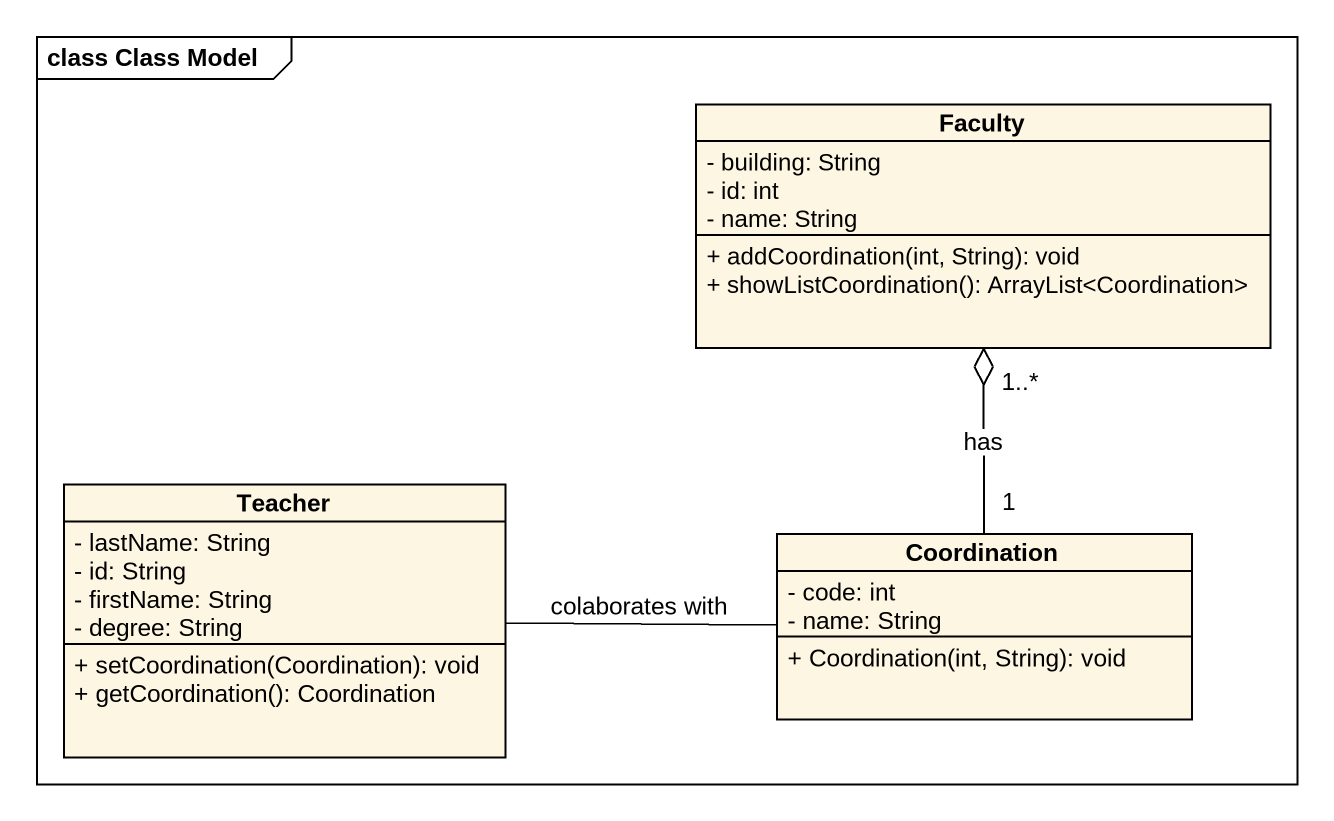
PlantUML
@startuml
mainframe class Class Model
hide circle
hide empty members
skinparam classAttributeIconSize 0
class Faculty {
  - building: String
  - id: int
  - name: String
  + addCoordination(int, String): void
  + showListCoordination(): ArrayList<Coordination>
}
class Teacher {
  - lastName: String
  - id: String
  - firstName: String
  - degree: String
  + setCoordination(Coordination): void
  + getCoordination(): Coordination
}
class Coordination {
  - code: int
  - name: String
  + Coordination(int, String): void
}
Teacher -right- Coordination : colaborates with
Coordination "1" -up-o "1..*" Faculty : has
@enduml
